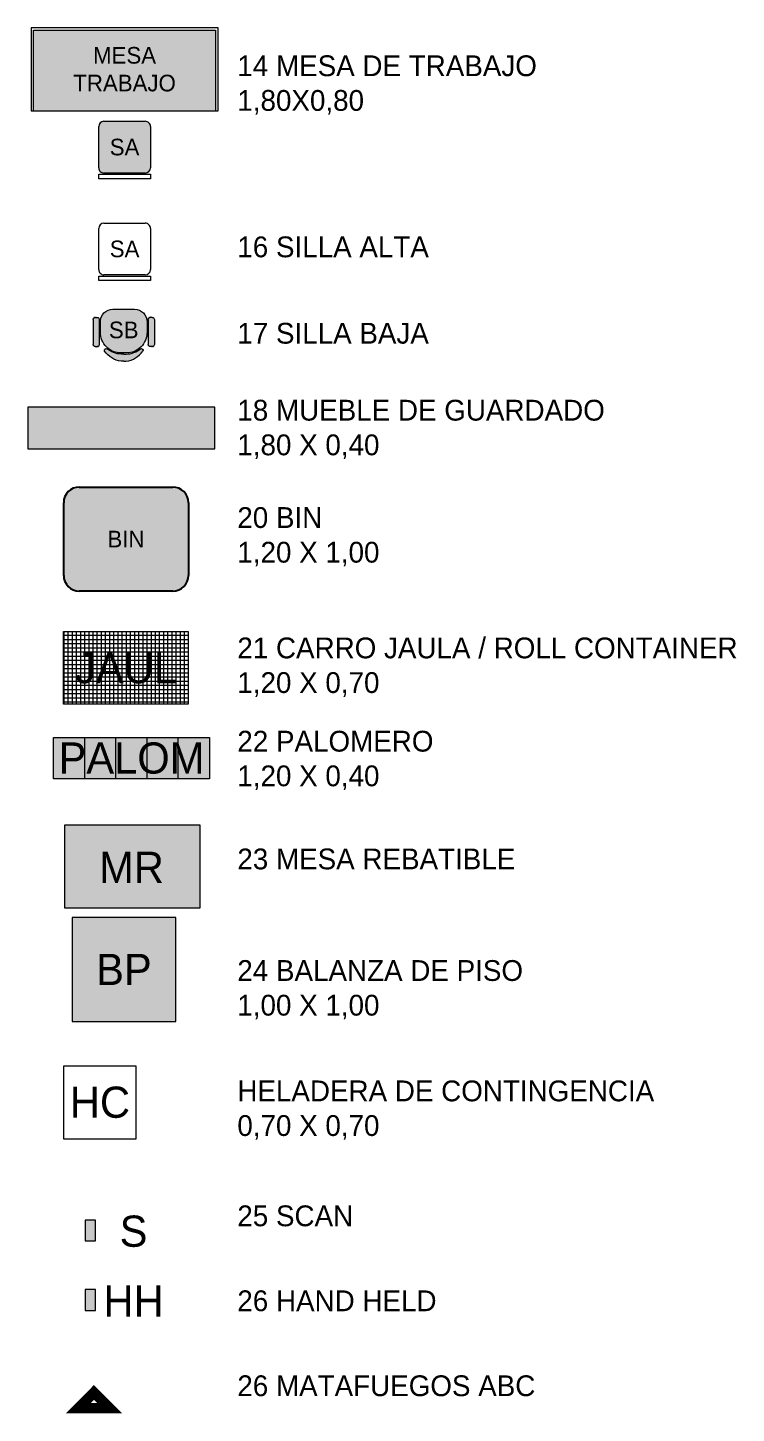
# Model space of a CAD drawing. Header units: millimetres. Extents: x 1972 to 5740, y 370 to 952.
# Drawn here: x 2729.44 to 2736.26, y 546.47 to 559.79 of the extents above; entities that cross this region are included whole.
import ezdxf

# ---------------------------------------------------------------- set-up
doc = ezdxf.new("R2010")
doc.units = ezdxf.units.MM
doc.header["$LTSCALE"] = 15
doc.layers.add('000 ALE MOB HATCH', color=8, linetype='Continuous', lineweight=0, true_color=0x808080)
doc.layers.add('000 ALE MOBILIARIO', color=8, linetype='Continuous', lineweight=0, true_color=0x808080)
doc.layers.add('000 ALE TEXTO', color=3, linetype='Continuous', lineweight=0)
doc.layers.add('Mobiliario', color=251, linetype='Continuous')
pattern_1 = [(0, (0, 0.9794), (0, 6.985), [5.08, -1.905]), (90, (0, 0.9794), (-6.985, 4e-16), [5.08, -1.905])]

# ---------------------------------------------------------------- blocks, each defined once
blk = doc.blocks.new('MESA DE TRABAJO')
for points in [[(1.8, 0.8), (0, 0.8), (0, 0), (1.8, 0), (1.8, 0.8)], [(0, 0), (0.025, 0), (0.025, 0.775), (1.775, 0.775), (1.775, 0), (1.8, 0)]]:
    blk.add_lwpolyline(points)
blk = doc.blocks.new('IRI-OCASA-Layout R 9$1$OCA_SILLA-12')
for p, q in [((0.055, 0.05), (0.055, 0.448)), ((0.105, 0.498), (0.502, 0.498)), ((0.552, 0.448), (0.552, 0.05)), ((0.502, 0), (0.105, 0))]:
    blk.add_line(p, q)
blk.add_lwpolyline([(0, 0), (0, 0.498), (0.043, 0.498), (0.043, 0)], close=True)
for centre, start, end in [((0.105, 0.448), 90, 180), ((0.502, 0.448), 0, 90), ((0.105, 0.05), 180, 270), ((0.502, 0.05), 270, 0)]:
    blk.add_arc(centre, 0.05, start, end)
blk = doc.blocks.new('A$C6E4A3011')
for p, q in [((0.176, 0.57), (0.176, 0.55)), ((0.196, 0.59), (0.436, 0.59)), ((0.456, 0.57), (0.456, 0.55)), ((0.196, 0.53), (0.436, 0.53)), ((0.176, 0.02), (0.176, 0.04)), ((0.196, 0.06), (0.436, 0.06)), ((0.456, 0.02), (0.456, 0.04)), ((0.196, 0), (0.436, 0))]:
    blk.add_line(p, q)
blk.add_lwpolyline([(0.318, 0.52), (0.218, 0.52, 0.414214), (0.098, 0.4), (0.098, 0.19, 0.414214), (0.218, 0.07), (0.318, 0.07, 0.414214), (0.518, 0.27), (0.518, 0.32, 0.414214)], format="xyb", close=True)
for points in [[(0.528, 0.295), (0.528, 0.32, 0.178789), (0.477, 0.457)], [(0.598, 0.295), (0.598, 0.32, 0.207449), (0.5, 0.479)], [(0.528, 0.295), (0.528, 0.27, -0.178789), (0.477, 0.133)], [(0.598, 0.295), (0.598, 0.27, -0.207449), (0.5, 0.111)]]:
    blk.add_lwpolyline(points, format="xyb")
for centre, radius, start, end in [((0.196, 0.57), 0.02, 90, 180), ((0.196, 0.55), 0.02, 180, 270), ((0.436, 0.57), 0.02, 0, 90), ((0.436, 0.55), 0.02, 270, 0), ((0.492, 0.464), 0.0169, 62.9795, 207.8724), ((0.492, 0.126), 0.0169, 152.1276, 297.0205), ((0.196, 0.04), 0.02, 90, 180), ((0.196, 0.02), 0.02, 180, 270), ((0.436, 0.04), 0.02, 0, 90), ((0.436, 0.02), 0.02, 270, 0)]:
    blk.add_arc(centre, radius, start, end)
blk = doc.blocks.new('BIND')
at = {"layer": 'Mobiliario'}
for p, q in [((275629.499, 112304.128), (275630.399, 112304.128)), ((275629.349, 112303.278), (275629.349, 112303.978)), ((275630.549, 112303.978), (275630.549, 112303.278)), ((275630.399, 112303.128), (275629.499, 112303.128))]:
    blk.add_line(p, q, dxfattribs=at)
for centre, start, end in [((275629.499, 112303.978), 90, 180), ((275630.399, 112303.978), 0, 90), ((275629.499, 112303.278), 180, 270), ((275630.399, 112303.278), 270, 0)]:
    blk.add_arc(centre, 0.15, start, end, dxfattribs=at)
blk = doc.blocks.new('CARRO')
blk.add_lwpolyline([(0, 0.7), (1.2, 0.7), (1.2, 0), (0, 0), (0, 0.7)])
blk = doc.blocks.new('PALOMAR')
at = {"layer": '000 ALE MOBILIARIO'}
for p, q in [((275790.453, 112253.565), (275790.853, 112253.565)), ((275790.453, 112253.265), (275790.853, 112253.265)), ((275790.453, 112252.965), (275790.853, 112252.965)), ((275790.453, 112252.665), (275790.853, 112252.665))]:
    blk.add_line(p, q, dxfattribs=at)
blk.add_lwpolyline([(275790.453, 112252.365), (275790.453, 112253.865), (275790.853, 112253.865), (275790.853, 112252.365)], close=True, dxfattribs=at)

msp = doc.modelspace()

# ---------------------------------------------------------------- hatches: boundary and pattern name
at = {"layer": '000 ALE MOB HATCH', "true_color": 0x2776bb, "transparency": 33554687}
h = msp.add_hatch(color=152, dxfattribs=at)
h.dxf.hatch_style = 1
h.paths.add_polyline_path([(2731.2448, 559.76946), (2729.4948, 559.76946), (2729.4948, 558.99446), (2731.2448, 558.99446)])
at = {"layer": '000 ALE MOB HATCH', "true_color": 0xfcfc03, "transparency": 33554687}
h = msp.add_hatch(color=2, dxfattribs=at)
h.dxf.hatch_style = 1
h.paths.add_polyline_path([(2730.61895, 558.84446, 0.41421356), (2730.56895, 558.89446), (2730.17065, 558.89446, 0.41421356), (2730.12065, 558.84446), (2730.12065, 558.44706, 0.41421356), (2730.17065, 558.39706), (2730.56895, 558.39706, 0.41421356), (2730.61895, 558.44706)])
h = msp.add_hatch(dxfattribs=at)
h.set_pattern_fill('ANGLE', color=2)
h.set_pattern_definition(pattern_1)
h.paths.add_polyline_path([(2733.8162, 558.84446, 0.41421356), (2733.7662, 558.89446), (2733.3679, 558.89446, 0.41421356), (2733.3179, 558.84446), (2733.3179, 558.44706, 0.41421356), (2733.3679, 558.39706), (2733.7662, 558.39706, 0.41421356), (2733.8162, 558.44706)])
h = msp.add_hatch(dxfattribs=at)
h.set_pattern_fill('ANGLE', color=2)
h.set_pattern_definition(pattern_1)
h.paths.add_polyline_path([(2733.8162, 558.84446, 0.41421356), (2733.7662, 558.89446), (2733.3679, 558.89446, 0.41421356), (2733.3179, 558.84446), (2733.3179, 558.44706, 0.41421356), (2733.3679, 558.39706), (2733.7662, 558.39706, 0.41421356), (2733.8162, 558.44706)])
h = msp.add_hatch(dxfattribs=at)
h.set_pattern_fill('ANGLE', color=2)
h.set_pattern_definition([(0, (-3.197, 0), (0, 6.985), [5.08, -1.905]), (90, (-3.197, 0), (-6.985, 4e-16), [5.08, -1.905])])
h.paths.add_polyline_path([(2730.12065, 557.46766, 0.41421356), (2730.17065, 557.41766), (2730.56895, 557.41766, 0.41421356), (2730.61895, 557.46766), (2730.61895, 557.86506, 0.41421356), (2730.56895, 557.91506), (2730.17065, 557.91506, 0.41421356), (2730.12065, 557.86506)])
at = {"layer": '000 ALE MOB HATCH', "true_color": 0x2776bb, "transparency": 33554687}
h = msp.add_hatch(color=152, dxfattribs=at)
h.dxf.hatch_style = 1
h.paths.add_polyline_path([(2730.58653, 556.86664), (2730.58653, 556.96664, 0.41421356), (2730.46653, 557.08664), (2730.25653, 557.08664, 0.41421356), (2730.13653, 556.96664), (2730.13653, 556.86664, 0.45141623), (2730.36153, 556.66821, 0.45141623)])
h.paths.add_polyline_path([(2730.59653, 556.74804, 0.41421356), (2730.61653, 556.72804, 1.11803399), (2730.65653, 556.74804), (2730.65653, 556.98804, 0.41421356), (2730.63653, 557.00804, 1.11803399), (2730.59653, 556.98804)])
h.paths.add_polyline_path([(2730.38653, 556.58664, 0.20744925), (2730.54596, 556.68449, 0.73251226), (2730.52305, 556.70706, -0.17878867), (2730.38653, 556.65664), (2730.36153, 556.65664), (2730.33653, 556.66664, -0.1794544), (2730.20289, 556.70515, 0.81435459), (2730.17711, 556.68449, 0.20744925), (2730.33653, 556.58664), (2730.36153, 556.58664)])
h.paths.add_polyline_path([(2730.12653, 556.98804, 0.41421356), (2730.10653, 557.00804, 1.11803399), (2730.06653, 556.98804), (2730.06653, 556.74804, 0.41421356), (2730.08653, 556.72804, 1.11803399), (2730.12653, 556.74804)])
at = {"layer": '000 ALE MOB HATCH', "true_color": 0x7aafdf, "transparency": 33554687}
h = msp.add_hatch(color=143, dxfattribs=at)
h.dxf.hatch_style = 1
h.paths.add_polyline_path([(2729.43726, 556.14595), (2729.43726, 555.74595), (2731.23726, 555.74595), (2731.23726, 556.14595)])
at = {"layer": '000 ALE MOB HATCH', "true_color": 0xf26722, "transparency": 33554687}
h = msp.add_hatch(color=30, dxfattribs=at)
h.dxf.hatch_style = 1
h.paths.add_polyline_path([(2730.98339, 555.22677, 0.41421356), (2730.83339, 555.37677), (2729.93339, 555.37677, 0.41421356), (2729.78339, 555.22677), (2729.78339, 554.52677, 0.41421356), (2729.93339, 554.37677), (2730.83339, 554.37677, 0.41421356), (2730.98339, 554.52677)])
at = {"layer": '000 ALE MOB HATCH', "true_color": 0x2776bb}
h = msp.add_hatch(dxfattribs=at)
h.set_pattern_fill('_USER', color=152, scale=0.04, double=1, pattern_type=0)
h.set_pattern_definition([(0, (-272899.612584, -111751.76875), (0, 0.04), []), (90, (-272899.612584, -111751.76875), (-0.04, 0), [])])
h.paths.add_polyline_path([(2729.78339, 553.9878), (2730.98339, 553.9878), (2730.98339, 553.2878), (2729.78339, 553.2878)])
at = {"layer": '000 ALE MOB HATCH', "true_color": 0x58ba48, "transparency": 33554687}
h = msp.add_hatch(color=85, dxfattribs=at)
h.dxf.hatch_style = 1
h.paths.add_polyline_path([(2729.68643, 552.96914), (2731.18643, 552.96914), (2731.18643, 552.56914), (2729.68643, 552.56914)])
at = {"layer": '000 ALE MOB HATCH', "true_color": 0xb3b3b3, "transparency": 33554687}
h = msp.add_hatch(color=253, dxfattribs=at)
h.dxf.hatch_style = 1
h.paths.add_polyline_path([(2729.79468, 552.12856), (2731.09468, 552.12856), (2731.09468, 551.32856), (2729.79468, 551.32856)])
at = {"layer": '000 ALE MOB HATCH', "true_color": 0x505153, "transparency": 33554687}
h = msp.add_hatch(color=251, dxfattribs=at)
h.dxf.hatch_style = 1
h.paths.add_polyline_path([(2729.86386, 550.23799), (2730.86386, 550.23799), (2730.86386, 551.23799), (2729.86386, 551.23799)])
at = {"layer": '000 ALE MOB HATCH', "true_color": 0xf8991e, "transparency": 33554687}
h = msp.add_hatch(color=30, dxfattribs=at)
h.dxf.hatch_style = 1
h.paths.add_polyline_path([(2729.99094, 548.1283), (2730.09094, 548.1283), (2730.09094, 548.3283), (2729.99094, 548.3283)])
at = {"layer": '000 ALE MOB HATCH', "true_color": 0xa953a0, "transparency": 33554687}
h = msp.add_hatch(color=215, dxfattribs=at)
h.dxf.hatch_style = 1
h.paths.add_polyline_path([(2729.99094, 547.45851), (2730.09094, 547.45851), (2730.09094, 547.65851), (2729.99094, 547.65851)])

# ---------------------------------------------------------------- linework, layer by layer
at = {"layer": '000 ALE MOB HATCH', "color": 1, "true_color": 0xfe0101, "const_width": 0.1}
msp.add_lwpolyline([(2729.9242, 546.51961), (2730.2242, 546.51961), (2730.0742, 546.66961)], close=True, dxfattribs=at)
at = {"layer": '000 ALE MOBILIARIO'}
for points in [[(2729.43726, 555.74595), (2731.23726, 555.74595), (2731.23726, 556.14595), (2729.43726, 556.14595), (2729.43726, 555.74595)], [(2729.79468, 552.12856), (2731.09468, 552.12856), (2731.09468, 551.32856), (2729.79468, 551.32856), (2729.79468, 552.12856)], [(2729.86386, 550.23799), (2730.86386, 550.23799), (2730.86386, 551.23799), (2729.86386, 551.23799), (2729.86386, 550.23799)], [(2729.78259, 549.10926), (2730.48259, 549.10926), (2730.48259, 549.80926), (2729.78259, 549.80926), (2729.78259, 549.10926)], [(2729.99094, 548.1283), (2730.09094, 548.1283), (2730.09094, 548.3283), (2729.99094, 548.3283), (2729.99094, 548.1283)], [(2729.99094, 547.45851), (2730.09094, 547.45851), (2730.09094, 547.65851), (2729.99094, 547.65851), (2729.99094, 547.45851)]]:
    msp.add_lwpolyline(points, dxfattribs=at)

# ---------------------------------------------------------------- block references
for name, p in [('MESA DE TRABAJO', (2729.4698, 558.99446)), ('BIND', (-272899.56529, -111748.75121)), ('CARRO', (2729.78339, 553.2878))]:
    msp.add_blockref(name, p, dxfattribs=at)
at = {"layer": '000 ALE MOBILIARIO', "rotation": 89.99999999999999}
for name, p in [('IRI-OCASA-Layout R 9$1$OCA_SILLA-12', (2730.61895, 558.34216)), ('IRI-OCASA-Layout R 9$1$OCA_SILLA-12', (2730.61895, 557.36276)), ('PALOMAR', (114983.55168, -275237.88341))]:
    msp.add_blockref(name, p, dxfattribs=at)
at = {"layer": '000 ALE MOBILIARIO', "extrusion": (0, 0, -1), "zscale": -1, "rotation": 270}
msp.add_blockref('A$C6E4A3011', (-2730.65653, 557.18429), dxfattribs=at)

# ---------------------------------------------------------------- texts
at = {"layer": '000 ALE TEXTO'}
for s, width, heights, insert, char_height, attachment_point in [('MESA TRABAJO', 1.1443176, [0.96701], (2730.3698, 559.39446), 0.16, 5), ('\\pxql;{\\H0.5x;14 MESA DE TRABAJO\\P1,80X0,80}', 12.6341857, [4.04313], (2731.4553, 559.52856), 0.4, 1), ('SA', 1.1443176, [0.96701], (2730.3698, 558.64576), 0.16, 5), ('{\\H0.5x;16 SILLA ALTA}', 12.6341857, [4.04313], (2731.4553, 557.78692), 0.4, 1), ('SA', 1.1443176, [0.96701], (2730.3698, 557.66636), 0.16, 5), ('SB', 1.1443176, [0.96701], (2730.36153, 556.88694), 0.16, 5), ('{\\H0.5x;17 SILLA BAJA}', 12.6341857, [4.04313], (2731.4553, 556.95611), 0.4, 1), ('{\\H0.5x;18 MUEBLE DE GUARDADO\\P1,80 X 0,40}', 12.6341857, [4.04313], (2731.4553, 556.21618), 0.4, 1), ('{\\H0.5x;20 BIN\\P1,20 X 1,00}', 12.6341857, [4.04313], (2731.4553, 555.18369), 0.4, 1), ('BIN', 1.1443176, [0.96701], (2730.38339, 554.87677), 0.16, 5), ('{\\H0.5x;21 CARRO JAULA / ROLL CONTAINER\\P1,20 X 0,70}', 12.6341857, [4.04313], (2731.4553, 553.92994), 0.4, 1), ('JAUL', 1.1443176, [0.96701], (2730.38339, 553.6378), 0.3, 5), ('{\\H0.5x;22 PALOMERO\\P1,20 X 0,40}', 12.6341857, [4.04313], (2731.4553, 553.03304), 0.4, 1), ('PALOM', 1.1443176, [0.96701], (2730.43643, 552.76914), 0.3, 5), ('MR', 1.1443176, [0.96701], (2730.43643, 551.72031), 0.3, 5), ('{\\H0.5x;23 MESA REBATIBLE}', 12.6341857, [4.04313], (2731.4553, 551.90057), 0.4, 1), ('BP', 1.1443176, [0.96701], (2730.36386, 550.73799), 0.3, 5), ('{\\H0.5x;24 BALANZA DE PISO\\P1,00 X 1,00}', 12.6341857, [4.04313], (2731.4553, 550.82758), 0.4, 1), ('{\\H0.5x;HELADERA DE CONTINGENCIA\\P0,70 X 0,70}', 12.6341857, [4.04313], (2731.4553, 549.67002), 0.4, 1), ('HC', 1.1443176, [0.96701], (2730.13259, 549.45926), 0.3, 5), ('{\\H0.5x;25 SCAN}', 12.6341857, [4.04313], (2731.4553, 548.46846), 0.4, 1), ('S', 1.1443176, [0.96701], (2730.45624, 548.21879), 0.3, 5), ('HH', 1.1443176, [0.96701], (2730.45624, 547.54884), 0.3, 5), ('{\\H0.5x;26 HAND HELD}', 12.6341857, [4.04313], (2731.4553, 547.6514), 0.4, 1), ('{\\H0.5x;26 MATAFUEGOS ABC}', 12.6341857, [4.04313], (2731.4553, 546.83434), 0.4, 1)]:
    msp.add_mtext_dynamic_manual_height_columns(s, width=width, gutter_width=12.5, heights=heights, dxfattribs=dict(at, insert=insert, char_height=char_height, attachment_point=attachment_point))

doc.saveas('drawing.dxf')
